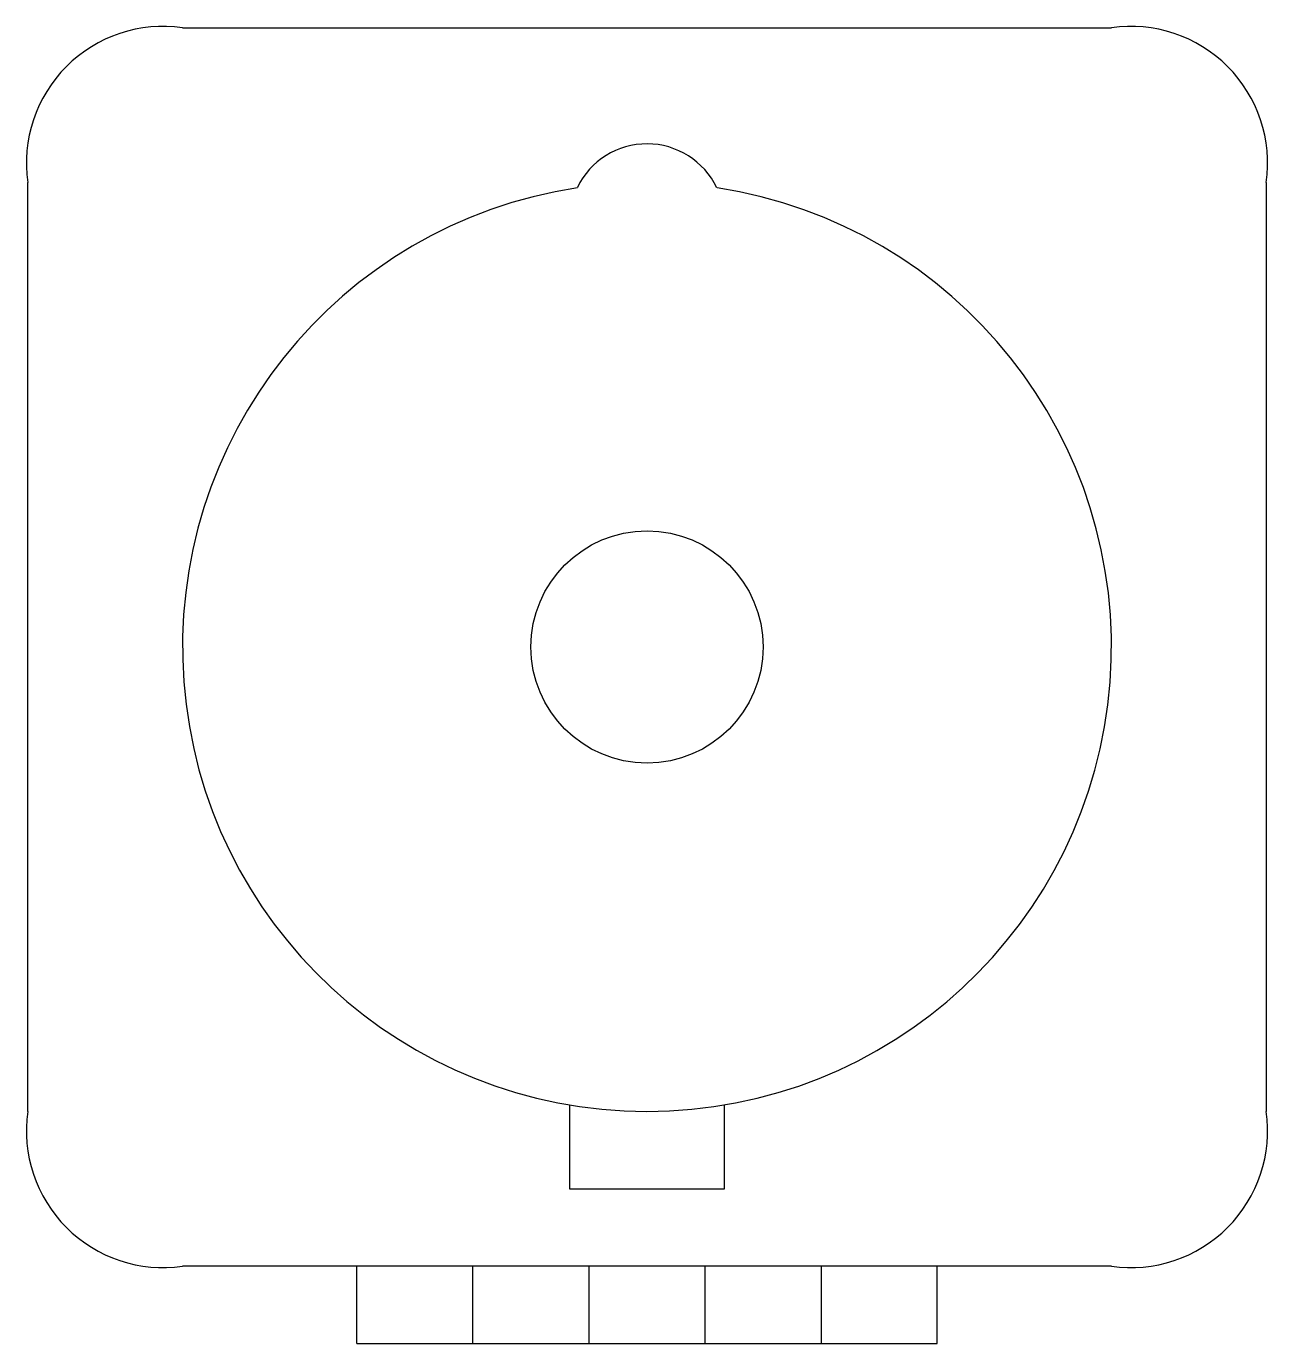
# Model space of a CAD drawing. Extents: x -4.01 to 4.01, y -4.5 to 4.01.
import ezdxf

# ---------------------------------------------------------------- set-up
doc = ezdxf.new("R2010")
doc.units = 0
doc.header["$MEASUREMENT"] = 0
doc.layers.get('0').update_dxf_attribs({"linetype": 'CONTINUOUS'})

msp = doc.modelspace()

# ---------------------------------------------------------------- linework, layer by layer
at = {"linetype": 'CONTINUOUS'}
for p, q in [((-3, 4), (3, 4)), ((-4, -3), (-4, 3)), ((4, 3), (4, -3)), ((-0.5, -2.96003), (-0.5, -3.5)), ((0.5, -3.5), (0.5, -2.96003)), ((-0.5, -3.5), (0.5, -3.5)), ((3, -4), (-3, -4)), ((-1.875, -4.5), (-1.875, -4)), ((-1.125, -4.5), (-1.125, -4)), ((-0.375, -4), (-0.375, -4.5)), ((0.375, -4.5), (0.375, -4)), ((1.125, -4), (1.125, -4.5)), ((1.875, -4.5), (1.875, -4)), ((-1.875, -4.5), (1.875, -4.5))]:
    msp.add_line(p, q, dxfattribs=at)
msp.add_circle((0, 0), 0.75, dxfattribs=at)
for centre, radius, start, end in [((-3.125, 3.125), 0.88388, 81.8699, 188.1301), ((3.125, 3.125), 0.88388, 351.8699, 98.1301), ((0, 2.75), 0.5, 25.58079, 154.1068), ((0, 0), 3, 98.62088, 81.31995), ((-3.125, -3.125), 0.88388, 171.8699, 278.1301), ((3.125, -3.125), 0.88388, 261.8699, 8.130102)]:
    msp.add_arc(centre, radius, start, end, dxfattribs=at)

doc.saveas('drawing.dxf')
